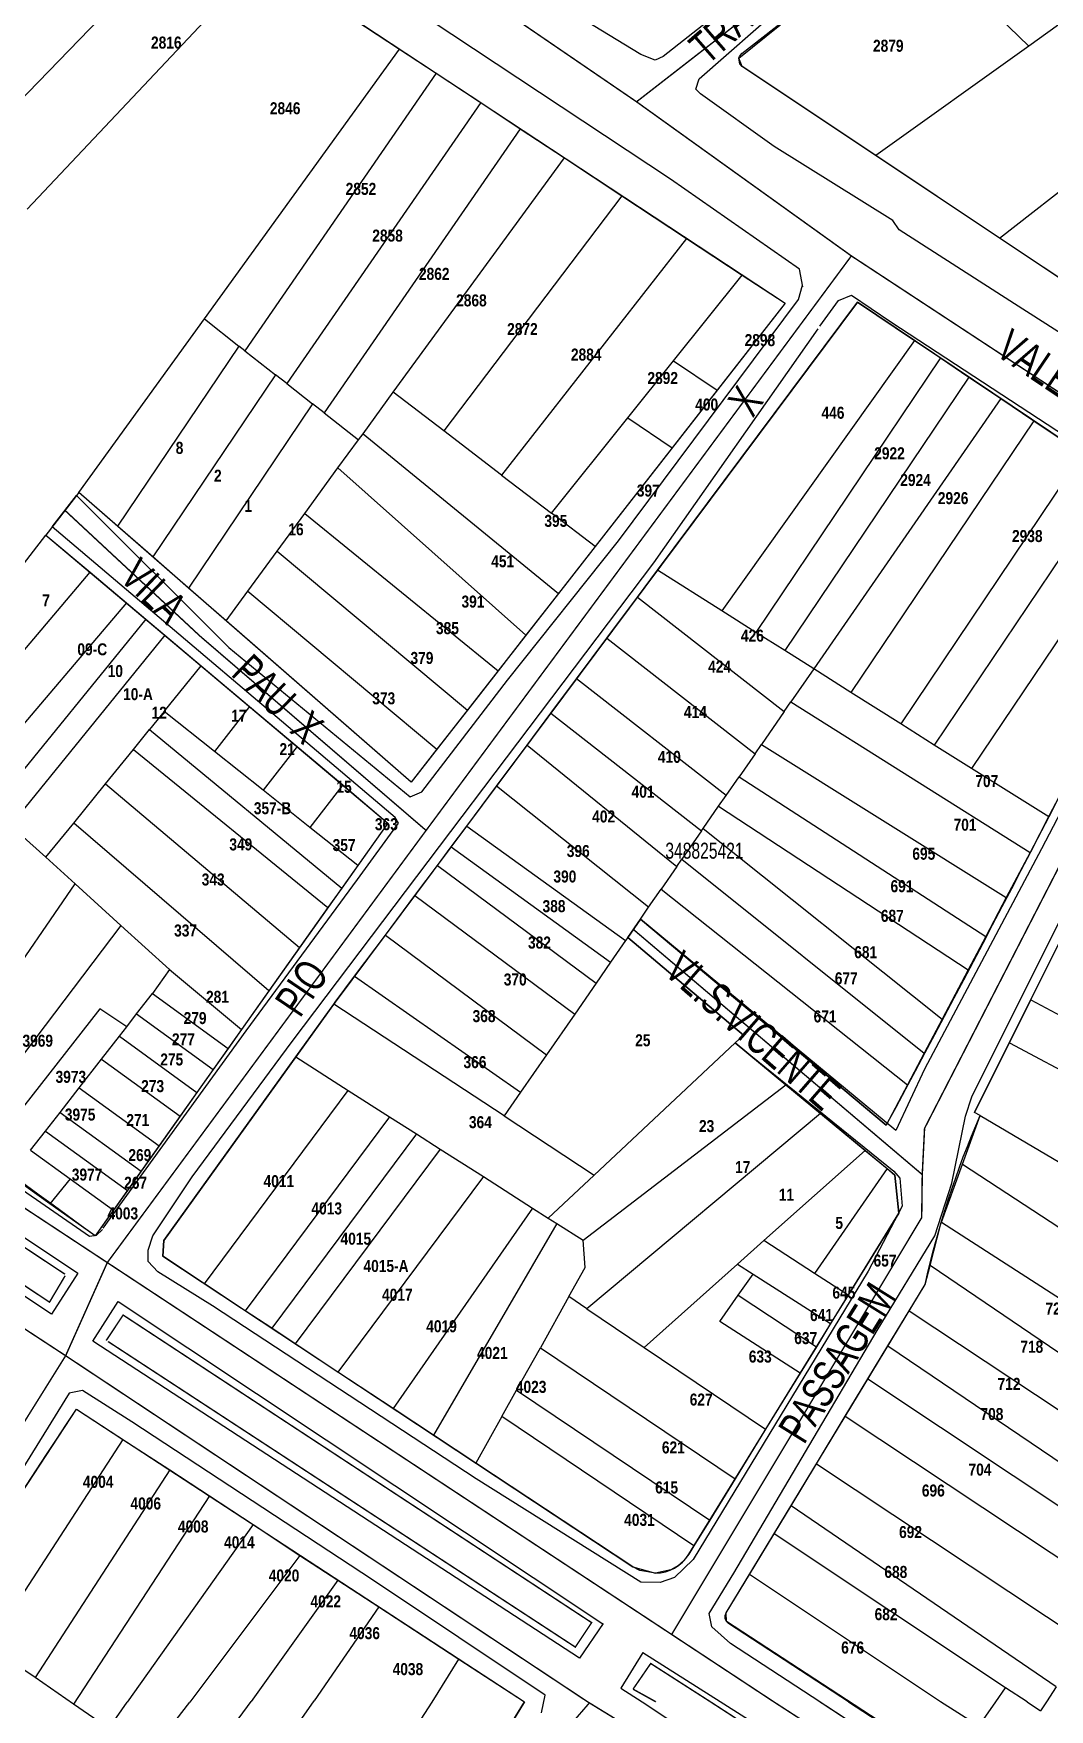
# Model space of a CAD drawing. Extents: x 203136 to 205923, y 4839890 to 4842982.
# Drawn here: x 205300.4 to 205427.4, y 4841048.4 to 4841258 of the extents above; entities that cross this region are included whole.
import ezdxf
from ezdxf.enums import TextEntityAlignment as Align

# ---------------------------------------------------------------- set-up
doc = ezdxf.new("R2010")
doc.units = 0
doc.header["$LTSCALE"] = 1.5
doc.header["$MEASUREMENT"] = 0
for name, color, linetype in [('CD_MALHA_LOTES', 40, 'CONTINUOUS'), ('CD_TXT_QUADRA', 7, 'CONTINUOUS'), ('HD-CANAIS', 7, 'CONTINUOUS'), ('RU-QUADRAS', 210, 'CONTINUOUS'), ('SV-EIXO-RUA-N-PAV', 6, 'CONTINUOUS'), ('SV-EIXO-RUA-PAV', 20, 'CONTINUOUS'), ('SV-RUA-NAO-PAV-S-GUIA-C-GUIA', 7, 'CONTINUOUS'), ('SV-RUA-PAVIM-S-GUIA-C-GUIA', 7, 'CONTINUOUS'), ('SV-TXT-RUA-N-PAV-S-GUIA-C-GUIA', 7, 'CONTINUOUS'), ('SV-TXT-RUA-PAV-S-GUIA-C-GUIA', 7, 'CONTINUOUS'), ('Th_NmrPort', 1, 'CONTINUOUS')]:
    doc.layers.add(name, color=color, linetype=linetype)
doc.styles.add('ARIAL', font='ARIAL.TTF')
doc.styles.get("Standard").update_dxf_attribs({"font": 'swisscbo.ttf'})

msp = doc.modelspace()

# ---------------------------------------------------------------- linework, layer by layer
at = {"layer": 'CD_MALHA_LOTES', "linetype": 'Continuous'}
for p, q in [((205320.98, 4841272.66), (205294.44, 4841245.25)), ((205388.95, 4841255.52), (205409.3, 4841271.5)), ((205424.86, 4841256.46), (205409.3, 4841271.5)), ((205329.04, 4841267.34), (205299.55, 4841236.05)), ((205329.04, 4841267.34), (205346.15, 4841256.06)), ((205434, 4841263.02), (205424.86, 4841256.46)), ((205321.72, 4841222.32), (205346.15, 4841256.06)), ((205346.15, 4841256.06), (205350.72, 4841253.05)), ((205388.59, 4841254.93), (205388.66, 4841255.15)), ((205388.66, 4841255.15), (205388.95, 4841255.52)), ((205424.86, 4841256.46), (205405.73, 4841242.75)), ((205350.72, 4841253.05), (205326.78, 4841218.35)), ((205350.72, 4841253.05), (205356.29, 4841249.38)), ((205388.7, 4841254.24), (205388.59, 4841254.93)), ((205389.02, 4841253.9), (205388.7, 4841254.24)), ((205405.73, 4841242.75), (205389.02, 4841253.9)), ((205421.19, 4841232.44), (205447.37, 4841252.87)), ((205356.29, 4841249.38), (205332.04, 4841214.23)), ((205356.29, 4841249.38), (205361.24, 4841246.12)), ((205361.24, 4841246.12), (205336.71, 4841210.57)), ((205361.24, 4841246.12), (205366.78, 4841242.46)), ((205345.36, 4841213.16), (205366.78, 4841242.46)), ((205366.78, 4841242.46), (205373.95, 4841237.73)), ((205421.19, 4841232.44), (205405.73, 4841242.75)), ((205373.95, 4841237.73), (205351.69, 4841208.31)), ((205373.95, 4841237.73), (205382.04, 4841232.4)), ((205382.04, 4841232.4), (205358.91, 4841202.78)), ((205382.04, 4841232.4), (205388.98, 4841227.82)), ((205436.06, 4841222.52), (205421.19, 4841232.44)), ((205380.4, 4841217.1), (205388.98, 4841227.82)), ((205388.98, 4841227.82), (205394.36, 4841224.28)), ((205378.41, 4841190.89), (205403.43, 4841224.43)), ((205394.36, 4841224.28), (205385.88, 4841213.41)), ((205403.43, 4841224.43), (205410.55, 4841219.64)), ((205306.01, 4841200.62), (205321.72, 4841222.32)), ((205321.72, 4841222.32), (205326.04, 4841218.93)), ((205410.55, 4841219.64), (205386.44, 4841185.82)), ((205410.55, 4841219.64), (205413.82, 4841217.44)), ((205326.04, 4841218.93), (205310.86, 4841196.4)), ((205326.78, 4841218.35), (205326.04, 4841218.93)), ((205326.78, 4841218.35), (205330.62, 4841215.34)), ((205413.82, 4841217.44), (205390.72, 4841183.11)), ((205413.82, 4841217.44), (205417.37, 4841215.05)), ((205330.62, 4841215.34), (205315.27, 4841192.56)), ((205332.04, 4841214.23), (205330.62, 4841215.34)), ((205374.7, 4841209.96), (205380.4, 4841217.1)), ((205380.4, 4841217.1), (205385.88, 4841213.41)), ((205332.04, 4841214.23), (205335.26, 4841211.71)), ((205341.57, 4841207.97), (205345.36, 4841213.16)), ((205351.69, 4841208.31), (205345.36, 4841213.16)), ((205385.88, 4841213.41), (205380.26, 4841206.22)), ((205417.37, 4841215.05), (205394.34, 4841180.83)), ((205417.37, 4841215.05), (205421.38, 4841212.36)), ((205335.26, 4841211.71), (205319.74, 4841188.66)), ((205336.71, 4841210.57), (205335.26, 4841211.71)), ((205421.38, 4841212.36), (205397.95, 4841178.54)), ((205421.38, 4841212.36), (205425.47, 4841209.6)), ((205336.71, 4841210.57), (205341.01, 4841207.2)), ((205365.14, 4841198.01), (205374.7, 4841209.96)), ((205374.7, 4841209.96), (205380.26, 4841206.22)), ((205425.47, 4841209.6), (205402.6, 4841175.61)), ((205425.47, 4841209.6), (205431.59, 4841205.49)), ((205338.44, 4841203.68), (205341.01, 4841207.2)), ((205341.01, 4841207.2), (205341.57, 4841207.97)), ((205341.57, 4841207.97), (205366.03, 4841187.99)), ((205358.91, 4841202.78), (205351.69, 4841208.31)), ((205380.26, 4841206.22), (205370.6, 4841193.84)), ((205431.59, 4841205.49), (205408.83, 4841171.67)), ((205334.28, 4841198), (205338.44, 4841203.68)), ((205338.44, 4841203.68), (205361.95, 4841182.77)), ((205358.91, 4841202.78), (205365.14, 4841198.01)), ((205435.7, 4841202.72), (205413.02, 4841169.02)), ((205306.01, 4841200.62), (205301.9, 4841195.29)), ((205310.86, 4841196.4), (205306.01, 4841200.62)), ((205440.28, 4841199.64), (205417.69, 4841166.07)), ((205315.27, 4841192.56), (205310.86, 4841196.4)), ((205330.83, 4841193.27), (205334.28, 4841198)), ((205334.28, 4841198), (205358.47, 4841178.31)), ((205370.6, 4841193.84), (205365.14, 4841198.01)), ((205297.97, 4841190.2), (205301.9, 4841195.29)), ((205301.9, 4841195.29), (205307.43, 4841190.63)), ((205444.88, 4841194.81), (205427.36, 4841160.06)), ((205319.74, 4841188.66), (205315.27, 4841192.56)), ((205327.17, 4841188.27), (205330.83, 4841193.27)), ((205330.83, 4841193.27), (205354.62, 4841173.38)), ((205370.6, 4841193.84), (205366.03, 4841187.99)), ((205288.74, 4841168.57), (205307.43, 4841190.63)), ((205307.43, 4841190.63), (205311.97, 4841186.81)), ((205375.9, 4841187.52), (205378.41, 4841190.89)), ((205386.44, 4841185.82), (205378.41, 4841190.89)), ((205324.46, 4841184.55), (205319.74, 4841188.66)), ((205324.46, 4841184.55), (205327.17, 4841188.27)), ((205327.17, 4841188.27), (205350.81, 4841168.5)), ((205366.03, 4841187.99), (205361.95, 4841182.77)), ((205311.97, 4841186.81), (205291.73, 4841163)), ((205311.97, 4841186.81), (205314.38, 4841184.78)), ((205372.07, 4841182.38), (205375.9, 4841187.52)), ((205375.9, 4841187.52), (205394.26, 4841173.22)), ((205314.38, 4841184.78), (205295.02, 4841160.91)), ((205314.38, 4841184.78), (205316.77, 4841182.77)), ((205347.61, 4841164.39), (205324.46, 4841184.55)), ((205390.72, 4841183.11), (205386.44, 4841185.82)), ((205316.77, 4841182.77), (205297.46, 4841158.97)), ((205316.77, 4841182.77), (205321.33, 4841178.93)), ((205361.95, 4841182.77), (205358.47, 4841178.31)), ((205368.28, 4841177.31), (205372.07, 4841182.38)), ((205372.07, 4841182.38), (205390.61, 4841167.94)), ((205394.34, 4841180.83), (205390.72, 4841183.11)), ((205397.95, 4841178.54), (205394.34, 4841180.83)), ((205316.71, 4841173.23), (205321.33, 4841178.93)), ((205321.33, 4841178.93), (205327.37, 4841173.85)), ((205358.47, 4841178.31), (205354.62, 4841173.38)), ((205397.95, 4841178.54), (205395.09, 4841174.41)), ((205402.6, 4841175.61), (205397.95, 4841178.54)), ((205365.07, 4841173), (205368.28, 4841177.31)), ((205387, 4841162.73), (205368.28, 4841177.31)), ((205408.83, 4841171.67), (205402.6, 4841175.61)), ((205327.37, 4841173.85), (205323.01, 4841168.21)), ((205327.37, 4841173.85), (205333.32, 4841168.84)), ((205354.62, 4841173.38), (205350.81, 4841168.5)), ((205394.26, 4841173.22), (205395.09, 4841174.41)), ((205395.09, 4841174.41), (205425.01, 4841155.6)), ((205316.71, 4841173.23), (205314.86, 4841170.95)), ((205323.01, 4841168.21), (205316.71, 4841173.23)), ((205362.09, 4841169.02), (205365.07, 4841173)), ((205365.07, 4841173), (205383.93, 4841158.3)), ((205394.26, 4841173.22), (205391.41, 4841169.1)), ((205413.02, 4841169.02), (205408.83, 4841171.67)), ((205312.84, 4841168.46), (205314.86, 4841170.95)), ((205314.86, 4841170.95), (205338.91, 4841151.12)), ((205390.61, 4841167.94), (205391.41, 4841169.1)), ((205391.41, 4841169.1), (205422.03, 4841149.94)), ((205309.36, 4841164.17), (205312.84, 4841168.46)), ((205312.84, 4841168.46), (205337.18, 4841148.69)), ((205329.09, 4841163.36), (205323.01, 4841168.21)), ((205333.32, 4841168.84), (205329.09, 4841163.36)), ((205333.32, 4841168.84), (205339.03, 4841164.03)), ((205350.81, 4841168.5), (205347.61, 4841164.39)), ((205358.26, 4841163.87), (205362.09, 4841169.02)), ((205362.09, 4841169.02), (205380.82, 4841153.81)), ((205390.61, 4841167.94), (205388.61, 4841165.05)), ((205417.69, 4841166.07), (205413.02, 4841169.02)), ((205387, 4841162.73), (205388.61, 4841165.05)), ((205388.61, 4841165.05), (205419.47, 4841145.07)), ((205427.36, 4841160.06), (205417.69, 4841166.07)), ((205305.38, 4841159.26), (205309.36, 4841164.17)), ((205309.36, 4841164.17), (205333.64, 4841143.7)), ((205334.93, 4841158.71), (205329.09, 4841163.36)), ((205339.03, 4841164.03), (205334.93, 4841158.71)), ((205339.03, 4841164.03), (205344.69, 4841159.27)), ((205354.54, 4841158.89), (205358.26, 4841163.87)), ((205377.3, 4841148.73), (205358.26, 4841163.87)), ((205384.14, 4841158.6), (205386.06, 4841161.38)), ((205386.06, 4841161.38), (205387, 4841162.73)), ((205386.06, 4841161.38), (205417.28, 4841140.92)), ((205297.46, 4841158.97), (205301.9, 4841154.98)), ((205301.9, 4841154.98), (205305.38, 4841159.26)), ((205329.79, 4841138.27), (205305.38, 4841159.26)), ((205340.91, 4841153.95), (205334.93, 4841158.71)), ((205344.69, 4841159.27), (205340.91, 4841153.95)), ((205352.59, 4841156.28), (205354.54, 4841158.89)), ((205354.54, 4841158.89), (205374.41, 4841144.56)), ((205383.93, 4841158.3), (205384.14, 4841158.6)), ((205384.14, 4841158.6), (205414.02, 4841134.74)), ((205427.36, 4841160.06), (205425.01, 4841155.6)), ((205383.93, 4841158.3), (205381.47, 4841154.74)), ((205301.9, 4841154.98), (205305.57, 4841151.65)), ((205350.87, 4841153.96), (205352.59, 4841156.28)), ((205352.59, 4841156.28), (205372.55, 4841141.87)), ((205380.82, 4841153.81), (205381.47, 4841154.74)), ((205381.47, 4841154.74), (205411.77, 4841130.46)), ((205425.01, 4841155.6), (205422.03, 4841149.94)), ((205340.91, 4841153.95), (205338.91, 4841151.12)), ((205348.06, 4841150.21), (205350.87, 4841153.96)), ((205350.87, 4841153.96), (205370.72, 4841139.23)), ((205380.82, 4841153.81), (205378.87, 4841150.99)), ((205286.07, 4841123.32), (205305.57, 4841151.65)), ((205305.57, 4841151.65), (205311.29, 4841146.46)), ((205338.91, 4841151.12), (205337.18, 4841148.69)), ((205344.37, 4841145.26), (205348.06, 4841150.21)), ((205348.06, 4841150.21), (205368.05, 4841135.37)), ((205377.3, 4841148.73), (205378.87, 4841150.99)), ((205378.87, 4841150.99), (205409.7, 4841126.52)), ((205337.18, 4841148.69), (205333.64, 4841143.7)), ((205376.28, 4841147.26), (205377.3, 4841148.73)), ((205422.03, 4841149.94), (205419.47, 4841145.07)), ((205311.29, 4841146.46), (205291.05, 4841119.76)), ((205317.38, 4841140.94), (205311.29, 4841146.46)), ((205376.28, 4841147.26), (205374.68, 4841144.94)), ((205407.03, 4841121.46), (205376.28, 4841147.26)), ((205340.52, 4841140.1), (205344.37, 4841145.26)), ((205344.37, 4841145.26), (205364.53, 4841130.29)), ((205374.41, 4841144.56), (205372.55, 4841141.87)), ((205374.68, 4841144.94), (205374.41, 4841144.56)), ((205374.68, 4841144.94), (205389.15, 4841132.74)), ((205419.47, 4841145.07), (205417.28, 4841140.92)), ((205333.64, 4841143.7), (205329.79, 4841138.27)), ((205372.55, 4841141.87), (205370.72, 4841139.23)), ((205425.1, 4841137.13), (205427.53, 4841141.98)), ((205317.38, 4841140.94), (205315.23, 4841137.93)), ((205317.38, 4841140.94), (205326.37, 4841133.44)), ((205338.09, 4841136.84), (205340.52, 4841140.1)), ((205340.52, 4841140.1), (205361.26, 4841125.58)), ((205417.28, 4841140.92), (205414.02, 4841134.74)), ((205313.25, 4841135.39), (205315.23, 4841137.93)), ((205315.23, 4841137.93), (205324.69, 4841131.07)), ((205329.79, 4841138.27), (205326.37, 4841133.44)), ((205370.72, 4841139.23), (205368.05, 4841135.37)), ((205308.65, 4841136.02), (205294.17, 4841117.53)), ((205312.01, 4841133.79), (205308.65, 4841136.02)), ((205333.17, 4841130), (205337.92, 4841136.6)), ((205337.92, 4841136.6), (205338.09, 4841136.84)), ((205359.22, 4841122.63), (205337.92, 4841136.6)), ((205422.43, 4841131.77), (205425.1, 4841137.13)), ((205425.1, 4841137.13), (205468.41, 4841114.09)), ((205311.09, 4841132.6), (205312.01, 4841133.79)), ((205312.01, 4841133.79), (205313.25, 4841135.39)), ((205313.25, 4841135.39), (205322.83, 4841128.45)), ((205326.37, 4841133.44), (205324.69, 4841131.07)), ((205368.05, 4841135.37), (205364.53, 4841130.29)), ((205414.02, 4841134.74), (205411.77, 4841130.46)), ((205308.86, 4841129.73), (205311.09, 4841132.6)), ((205311.09, 4841132.6), (205320.79, 4841125.57)), ((205388.12, 4841131.78), (205370.48, 4841115.23)), ((205389.15, 4841132.74), (205388.12, 4841131.78)), ((205388.12, 4841131.78), (205394.48, 4841126.51)), ((205418.08, 4841123.06), (205422.43, 4841131.77)), ((205422.43, 4841131.77), (205465.13, 4841108.95)), ((205306.07, 4841126.15), (205308.86, 4841129.73)), ((205308.86, 4841129.73), (205318.68, 4841122.6)), ((205316.64, 4841107.04), (205333.17, 4841130)), ((205324.69, 4841131.07), (205322.83, 4841128.45)), ((205333.17, 4841130), (205339.73, 4841125.82)), ((205364.53, 4841130.29), (205361.26, 4841125.58)), ((205411.77, 4841130.46), (205409.7, 4841126.52)), ((205322.83, 4841128.45), (205320.79, 4841125.57)), ((205303.67, 4841123.06), (205306.07, 4841126.15)), ((205306.07, 4841126.15), (205316.06, 4841118.9)), ((205320.79, 4841125.57), (205318.68, 4841122.6)), ((205321.72, 4841101.64), (205339.73, 4841125.82)), ((205339.73, 4841125.82), (205344.89, 4841122.52)), ((205361.26, 4841125.58), (205359.22, 4841122.63)), ((205369.1, 4841107.08), (205394.48, 4841126.51)), ((205394.48, 4841126.51), (205398.81, 4841122.93)), ((205409.7, 4841126.52), (205407.03, 4841121.46)), ((205301.86, 4841120.73), (205303.67, 4841123.06)), ((205303.67, 4841123.06), (205313.8, 4841115.71)), ((205418.77, 4841122.66), (205418.08, 4841123.06)), ((205318.68, 4841122.6), (205316.06, 4841118.9)), ((205344.89, 4841122.52), (205326.83, 4841098.26)), ((205344.89, 4841122.52), (205348.27, 4841120.37)), ((205359.22, 4841122.63), (205370.48, 4841115.23)), ((205398.81, 4841122.93), (205369.57, 4841098.51)), ((205398.81, 4841122.93), (205404.38, 4841118.32)), ((205416.56, 4841116.59), (205418.77, 4841122.66)), ((205418.77, 4841122.66), (205458.85, 4841099.03)), ((205299.99, 4841118.33), (205301.86, 4841120.73)), ((205301.86, 4841120.73), (205312.09, 4841113.3)), ((205316.06, 4841118.9), (205313.8, 4841115.71)), ((205348.27, 4841120.37), (205330.17, 4841096.06)), ((205348.27, 4841120.37), (205351.23, 4841118.48)), ((205299.99, 4841118.33), (205304.95, 4841114.74)), ((205351.23, 4841118.48), (205333.09, 4841094.13)), ((205351.23, 4841118.48), (205356.64, 4841115.03)), ((205391.72, 4841107.03), (205404.38, 4841118.32)), ((205404.38, 4841118.32), (205407.14, 4841116.03)), ((205302.4, 4841111.65), (205297.52, 4841115.14)), ((205304.95, 4841114.74), (205302.4, 4841111.65)), ((205304.95, 4841114.74), (205310.34, 4841110.83)), ((205313.8, 4841115.71), (205312.09, 4841113.3)), ((205356.64, 4841115.03), (205338.44, 4841090.59)), ((205356.64, 4841115.03), (205362.79, 4841111.1)), ((205370.48, 4841115.23), (205364.75, 4841109.85)), ((205407.14, 4841116.03), (205398.04, 4841102.92)), ((205407.14, 4841116.03), (205408.11, 4841115.23)), ((205408.11, 4841115.23), (205408.58, 4841110.48)), ((205413.93, 4841109.34), (205416.56, 4841116.59)), ((205416.56, 4841116.59), (205454.33, 4841091.89)), ((205312.09, 4841113.3), (205310.34, 4841110.83)), ((205308.06, 4841107.61), (205302.4, 4841111.65)), ((205310.34, 4841110.83), (205308.06, 4841107.61)), ((205362.79, 4841111.1), (205345.35, 4841086.03)), ((205362.79, 4841111.1), (205364.75, 4841109.85)), ((205408.58, 4841110.48), (205402.25, 4841100.19)), ((205365.83, 4841109.17), (205350.38, 4841082.71)), ((205364.75, 4841109.85), (205365.83, 4841109.17)), ((205365.83, 4841109.17), (205369.1, 4841107.08)), ((205412.5, 4841103.9), (205413.85, 4841109.13)), ((205413.85, 4841109.13), (205413.93, 4841109.34)), ((205413.93, 4841109.34), (205450.46, 4841085.78)), ((205316.52, 4841105.07), (205316.64, 4841107.04)), ((205369.35, 4841103.66), (205369.1, 4841107.08)), ((205391.72, 4841107.03), (205388.42, 4841104.08)), ((205398.04, 4841102.92), (205391.72, 4841107.03)), ((205321.72, 4841101.64), (205316.52, 4841105.07)), ((205376.75, 4841093.67), (205388.42, 4841104.08)), ((205388.42, 4841104.08), (205390.36, 4841102.85)), ((205367.32, 4841100.02), (205369.35, 4841103.66)), ((205388.52, 4841100.21), (205390.36, 4841102.85)), ((205390.36, 4841102.85), (205400.07, 4841096.65)), ((205402.25, 4841100.19), (205398.04, 4841102.92)), ((205411.89, 4841101.52), (205412.5, 4841103.9)), ((205447.08, 4841080.43), (205412.5, 4841103.9)), ((205326.83, 4841098.26), (205321.72, 4841101.64)), ((205367.32, 4841100.02), (205363.76, 4841093.63)), ((205369.57, 4841098.51), (205367.32, 4841100.02)), ((205386.22, 4841096.9), (205388.52, 4841100.21)), ((205388.52, 4841100.21), (205398.28, 4841093.74)), ((205402.25, 4841100.19), (205400.07, 4841096.65)), ((205409.89, 4841098.24), (205411.89, 4841101.52)), ((205330.17, 4841096.06), (205326.83, 4841098.26)), ((205369.57, 4841098.51), (205376.75, 4841093.67)), ((205407.24, 4841093.86), (205409.89, 4841098.24)), ((205409.89, 4841098.24), (205444.03, 4841075.61)), ((205333.09, 4841094.13), (205330.17, 4841096.06)), ((205396.24, 4841090.43), (205386.22, 4841096.9)), ((205400.07, 4841096.65), (205398.28, 4841093.74)), ((205338.44, 4841090.59), (205333.09, 4841094.13)), ((205360.79, 4841088.31), (205363.76, 4841093.63)), ((205363.76, 4841093.63), (205388.12, 4841077.22)), ((205376.75, 4841093.67), (205391.94, 4841083.44)), ((205398.28, 4841093.74), (205396.24, 4841090.43)), ((205404.74, 4841089.73), (205407.24, 4841093.86)), ((205407.24, 4841093.86), (205441.07, 4841070.93)), ((205345.35, 4841086.03), (205338.44, 4841090.59)), ((205396.24, 4841090.43), (205391.94, 4841083.44)), ((205401.9, 4841085.06), (205404.74, 4841089.73)), ((205404.74, 4841089.73), (205438.68, 4841067.15)), ((205358.95, 4841085.01), (205360.79, 4841088.31)), ((205360.79, 4841088.31), (205384.94, 4841072.05)), ((205288.84, 4841060.21), (205305.73, 4841085.96)), ((205305.73, 4841085.96), (205311.53, 4841082.17)), ((205350.38, 4841082.71), (205345.35, 4841086.03)), ((205358.95, 4841085.01), (205355.7, 4841079.19)), ((205382.96, 4841068.84), (205358.95, 4841085.01)), ((205391.94, 4841083.44), (205388.12, 4841077.22)), ((205398.3, 4841079.1), (205401.9, 4841085.06)), ((205401.9, 4841085.06), (205435.72, 4841062.61)), ((205311.53, 4841082.17), (205294.73, 4841056.26)), ((205311.53, 4841082.17), (205317.4, 4841078.34)), ((205355.7, 4841079.19), (205350.38, 4841082.71)), ((205375.31, 4841066.24), (205355.7, 4841079.19)), ((205395.11, 4841073.84), (205398.3, 4841079.1)), ((205398.3, 4841079.1), (205431.91, 4841056.79)), ((205317.4, 4841078.34), (205300.56, 4841052.36)), ((205317.4, 4841078.34), (205322.37, 4841075.09)), ((205388.12, 4841077.22), (205384.94, 4841072.05)), ((205322.37, 4841075.09), (205305.333632, 4841049.059967)), ((205322.37, 4841075.09), (205327.83, 4841071.51)), ((205392.99, 4841070.35), (205395.11, 4841073.84)), ((205428.27, 4841051.22), (205395.11, 4841073.84)), ((205327.83, 4841071.51), (205312.06, 4841049.28)), ((205327.83, 4841071.51), (205333.66, 4841067.63)), ((205384.94, 4841072.05), (205382.96, 4841068.84)), ((205382.96, 4841068.84), (205382.32, 4841067.8)), ((205389.9, 4841065.25), (205392.99, 4841070.35)), ((205421.94, 4841051.1), (205392.99, 4841070.35)), ((205333.66, 4841067.63), (205319.91, 4841049.28)), ((205333.66, 4841067.63), (205338.41, 4841064.57)), ((205380.96, 4841066.34), (205380.09, 4841065.85)), ((205381.72, 4841067), (205380.96, 4841066.34)), ((205382.32, 4841067.8), (205381.72, 4841067)), ((205338.41, 4841064.57), (205327.56, 4841049.37)), ((205338.41, 4841064.57), (205343.53, 4841061.22)), ((205376.19, 4841065.78), (205375.31, 4841066.24)), ((205378.15, 4841065.42), (205376.19, 4841065.78)), ((205380.09, 4841065.85), (205378.15, 4841065.42)), ((205387, 4841060.47), (205389.9, 4841065.25)), ((205413.83, 4841049.33), (205389.9, 4841065.25)), ((205343.53, 4841061.22), (205335.47, 4841049.44)), ((205343.53, 4841061.22), (205353.56, 4841054.69)), ((205386.87, 4841060.12), (205387, 4841060.47)), ((205386.88, 4841059.74), (205386.87, 4841060.12)), ((205387.02, 4841059.4), (205386.88, 4841059.74)), ((205387.29, 4841059.13), (205387.02, 4841059.4)), ((205402.31, 4841049.33), (205387.29, 4841059.13)), ((205300.56, 4841052.36), (205294.73, 4841056.26)), ((205350.24, 4841049.28), (205353.56, 4841054.69)), ((205353.56, 4841054.69), (205361.76, 4841049.33)), ((205305.333632, 4841049.059967), (205300.56, 4841052.36)), ((205420.72, 4841049.33), (205421.94, 4841051.1)), ((205424.64, 4841049.33), (205421.94, 4841051.1)), ((205428.27, 4841051.22), (205427.07, 4841049.33)), ((205345.47, 4841022.66), (205361.76, 4841049.33))]:
    msp.add_line(p, q, dxfattribs=at)
at = {"layer": 'CD_MALHA_LOTES', "linetype": 'Continuous', "flags": 128}
for points in [[(205309.76, 4841046), (205305.333632, 4841049.059967)], [(205309.76, 4841046), (205312.06, 4841049.28)], [(205314.77, 4841042.67), (205319.91, 4841049.28)], [(205320.07, 4841039.18), (205327.56, 4841049.37)], [(205325.72, 4841035.51), (205335.47, 4841049.44)], [(205336.67, 4841028.38), (205350.24, 4841049.28)], [(205402.31, 4841049.33), (205414.99, 4841041.06)], [(205418.61, 4841046.29), (205413.83, 4841049.33)], [(205418.61, 4841046.29), (205420.72, 4841049.33)], [(205424.64, 4841049.33), (205426.34, 4841048.21)], [(205427.07, 4841049.33), (205426.34, 4841048.21)]]:
    msp.add_lwpolyline(points, dxfattribs=at)
at = {"layer": 'CD_MALHA_LOTES', "linetype": 'Continuous'}
for p in [(205388.95, 4841255.52), (205317.38, 4841140.94)]:
    msp.add_point(p, dxfattribs=at)
at = {"layer": 'HD-CANAIS', "const_width": 0.18}
for points in [[(205304.31, 4841102.64), (205302.35, 4841099.33), (205246.05, 4841136.72), (205248.2, 4841140.01)], [(205248.2, 4841140.01), (205304.28, 4841102.83)], [(205309.67, 4841094.41), (205368.13, 4841056.18), (205370.17, 4841059.24), (205311.56, 4841097.72), (205309.45, 4841094.54)], [(205375.35, 4841050.92), (205377.56, 4841054.13), (205385.03, 4841049.34)], [(205378.2, 4841049.34), (205375.35, 4841050.92)]]:
    msp.add_lwpolyline(points, dxfattribs=at)
at = {"layer": 'HD-CANAIS', "linetype": 'Continuous', "const_width": 0.18}
msp.add_lwpolyline([(205385.03, 4841049.34), (205438.24, 4841014.84)], dxfattribs=at)
at = {"layer": 'RU-QUADRAS', "color": 6, "linetype": 'Continuous'}
msp.add_lwpolyline([(205388.59, 4841254.93), (205453.1, 4841306.89), (205485.72, 4841363.21), (205502.83, 4841351.95), (205503.02, 4841349.89), (205475.36, 4841292.66), (205479.36, 4841282.53), (205476.92, 4841281), (205482.43, 4841269.06), (205478.69, 4841266.66), (205485.87, 4841257.07), (205443.72, 4841217.4), (205389.02, 4841253.9)], close=True, dxfattribs=at)
for points in [[(205250.56, 4841146.53), (205257.46, 4841234.38, 0.0167439565), (205259.35, 4841312.56), (205261.77, 4841313.07, -0.0332403083), (205286.7, 4841295.26), (205394.36, 4841224.28), (205347.61, 4841164.39), (205306.01, 4841200.62), (205301.9, 4841195.29), (205344.69, 4841159.27), (205308.06, 4841107.61, 0.0207132607)], [(205407.03, 4841121.46, 0.00889324), (205444.88, 4841194.81), (205444.53, 4841196.78), (205403.43, 4841224.43), (205338.09, 4841136.84), (205316.64, 4841107.04), (205316.52, 4841105.07), (205375.31, 4841066.24), (205378.15, 4841065.42, 0.2577086981), (205382.32, 4841067.8), (205408.58, 4841110.48), (205408.11, 4841115.23), (205388.12, 4841131.78), (205389.15, 4841132.74), (205374.68, 4841144.94), (205376.28, 4841147.26)], [(205387.02, 4841059.4), (205387, 4841060.47), (205411.89, 4841101.52, -0.0483845513), (205418.77, 4841122.66), (205418.08, 4841123.06), (205451.32, 4841189.64), (205472.57, 4841178.64), (205473.82, 4841181.36), (205479.13, 4841178.59), (205478.02, 4841176.26), (205496.99, 4841165.38), (205518.26, 4841150.38), (205524.3, 4841144.64), (205505.74, 4841113.81), (205506.93, 4841113.08), (205488.2, 4841084.32, 0.0230305017), (205444.08, 4841022.16)], [(205227.17, 4840963.2, -0.0077699788), (205305.73, 4841085.96), (205361.76, 4841049.33), (205345.47, 4841022.66), (205283.25, 4840926.31)]]:
    msp.add_lwpolyline(points, format="xyb", close=True, dxfattribs=at)
at = {"layer": 'SV-EIXO-RUA-N-PAV', "const_width": 0.18, "flags": 128}
msp.add_lwpolyline([(205402.66, 4841230.21), (205349.46, 4841158.34), (205309.58, 4841104.28), (205304.37, 4841092.63), (205277.33, 4841049.34)], dxfattribs=at)
at = {"layer": 'SV-EIXO-RUA-PAV', "const_width": 0.18, "flags": 128}
for points in [[(204636.872014, 4841741.2499), (204782.35, 4841643.52), (204884.46, 4841576.03), (204891.55, 4841571.07), (204899.04, 4841566.14), (204906.75, 4841561.15), (205009.83, 4841492.19), (205040.85, 4841471.44), (205095.6, 4841434.8), (205178.37, 4841379.43), (205196.08, 4841367.87), (205255.08, 4841329.15), (205258.51, 4841326.9), (205359.87, 4841260.37), (205375.79, 4841249.49), (205402.66, 4841230.21), (205438.18, 4841206.88), (205451.31, 4841197.91), (205460.4, 4841191.7), (205505.68, 4841165.26), (205528.45, 4841147.48), (205532.36, 4841138.96)], [(205487.92, 4841373.18), (205451.64, 4841308.46), (205375.79, 4841249.49)], [(205108.81, 4841236.73), (205139.34, 4841216.7), (205180.02, 4841189.58), (205201.03, 4841175.57), (205231.18, 4841156.05), (205246.33, 4841145.97), (205309.58, 4841104.28), (205380.18, 4841057.76), (205392.95, 4841049.34)], [(205101.98, 4841226.46), (205171.93, 4841180.31), (205239.88, 4841134.88), (205304.37, 4841092.63), (205369.663471, 4841049.33899)], [(205304.28, 4841198.38), (205321.17, 4841182.66), (205349.46, 4841158.34)], [(205451.31, 4841197.91), (205411.82, 4841121.08), (205411.53, 4841115.29), (205411.46, 4841109.9), (205380.18, 4841057.76)], [(205411.53, 4841115.29), (205375.35, 4841145.99)]]:
    msp.add_lwpolyline(points, dxfattribs=at)
at = {"layer": 'SV-EIXO-RUA-PAV', "const_width": 0.18}
for points in [[(205369.826503, 4841049.127689), (205365.827692, 4841044.515207)], [(205369.663471, 4841049.33899), (205384.541642, 4841040.214486), (205439.916605, 4841005.222525), (205494.587474, 4840970.538856), (205509.544238, 4840968.12318)], [(205392.95, 4841049.34), (205445.690578, 4841015.193571), (205499.303374, 4840981.248794), (205509.544238, 4840968.12318)]]:
    msp.add_lwpolyline(points, dxfattribs=at)
at = {"layer": 'SV-RUA-NAO-PAV-S-GUIA-C-GUIA'}
for points in [[(205309.06, 4841108.57), (205326.95, 4841133.26), (205340.89, 4841152.2), (205346, 4841159.27), (205345.6, 4841159.97), (205302.68, 4841196.31), (205305.73, 4841200.25), (205324.78, 4841181.24), (205347.45, 4841162.54), (205348.94, 4841163.15), (205359.65, 4841177.15), (205373.55, 4841194.58), (205396.06, 4841224.74), (205396.53, 4841226.53)], [(205315.28, 4841107.63), (205320.21, 4841115), (205332.7, 4841131.95), (205377.93, 4841191.83), (205398.49, 4841221.09)], [(205304.8, 4841087.93), (205298.47, 4841077.7), (205283.97, 4841054.61), (205280.57, 4841049.34)]]:
    msp.add_lwpolyline(points, dxfattribs=at)
at = {"layer": 'SV-RUA-PAVIM-S-GUIA-C-GUIA'}
for points in [[(205455.98, 4841387.49), (205481.63, 4841370.81), (205482.7, 4841369.41), (205482.48, 4841367.85), (205481.72, 4841365.59), (205467.2, 4841340.48), (205452.79, 4841315.18), (205449.35, 4841309.31), (205422.14, 4841288.6), (205392.79, 4841265.95), (205379.1, 4841255.15), (205378.13, 4841254.7), (205376.31, 4841255.4), (205364.41, 4841262.71), (205363.88, 4841263.62), (205364.15, 4841264.59), (205366.36, 4841268.15), (205381.94, 4841290.81), (205408.12, 4841326.18), (205429, 4841354.12), (205452, 4841385.11), (205453.37, 4841386.85), (205455.04, 4841387.34), (205456.2, 4841387.39)], [(205396.58, 4841226.36), (205396.19, 4841228.57), (205380.03, 4841239.81), (205349.97, 4841259.68), (205323.41, 4841277.2), (205279.73, 4841305.42), (205260.34, 4841317.97), (205257.95, 4841319.39), (205257.18, 4841319.52), (205257.3, 4841318.6), (205257.13, 4841291.47), (205256.5, 4841246.7), (205251.95, 4841176.66), (205250.68, 4841151.22), (205249.98, 4841150.82), (205248.85, 4841147.8), (205249.05, 4841146.55), (205259.36, 4841139.63), (205284.47, 4841123.4), (205307.36, 4841107.58), (205308.21, 4841107.72), (205308.99, 4841108.43)], [(205442.79, 4841214.34), (205440.98, 4841213.81), (205438.86, 4841214.13), (205423.05, 4841224.22), (205408.65, 4841233.47), (205407.84, 4841234.65), (205393.02, 4841243.88), (205383.77, 4841250.47), (205383.2, 4841251.08), (205383.62, 4841252.37), (205394.07, 4841261.53)], [(205398.71, 4841221.44), (205401.06, 4841224.64), (205402.68, 4841225.28), (205407.59, 4841221.96), (205432.97, 4841205.37)], [(205398.72, 4841049.34), (205387.55, 4841056.65), (205385.21, 4841058.71), (205384.89, 4841060.38), (205387.97, 4841065.45), (205405.88, 4841095.8), (205413.12, 4841107.62), (205415.22, 4841114.2), (205416.94, 4841122.61), (205417.73, 4841125), (205428.98, 4841147.57), (205439.29, 4841167.59), (205449.18, 4841187.41), (205450.72, 4841190.5), (205451.8, 4841191.84), (205452.72, 4841191.83), (205465.32, 4841185.19), (205480.67, 4841176.46), (205500, 4841165.03), (205513.36, 4841156.54), (205516.79, 4841154.46), (205521.16, 4841150.77), (205524.25, 4841147.15)], [(205442.57, 4841186.93), (205426.44, 4841156.02), (205411.81, 4841128.47), (205408.23, 4841120.81), (205376.28, 4841147.26), (205374.68, 4841144.94), (205389.15, 4841132.74), (205388.12, 4841131.78), (205407.98, 4841115.7), (205408.73, 4841114.86), (205409.03, 4841111.34), (205404.78, 4841103.19), (205382.89, 4841067.12), (205380.52, 4841064.87), (205378.73, 4841064.27), (205376.34, 4841064.29), (205355.73, 4841077.24), (205322.72, 4841098.89), (205315.9, 4841103.13), (205314.71, 4841104.43), (205314.68, 4841105.84), (205315.28, 4841107.63)], [(205244.49, 4841136.37), (205247.97, 4841141.65), (205305.9, 4841102.95), (205302.6, 4841097.83), (205244.47, 4841136.44)], [(205371.6, 4841059.12), (205368.66, 4841054.78), (205307.75, 4841094.47), (205310.93, 4841099.4), (205371.56, 4841059.1)], [(205363.89, 4841047.95), (205364.37, 4841050.16), (205342.74, 4841064.58), (205312.66, 4841084.37), (205306.46, 4841088.29), (205304.8, 4841087.93)], [(205376.57, 4841055.52), (205373.81, 4841051.05), (205376.48, 4841049.34)], [(205386.26, 4841049.34), (205376.58, 4841055.46)]]:
    msp.add_lwpolyline(points, dxfattribs=at)
at = {"layer": 'SV-RUA-PAVIM-S-GUIA-C-GUIA', "linetype": 'Continuous'}
msp.add_lwpolyline([(205376.48, 4841049.34), (205405.06, 4841030.41), (205435.68, 4841011.01), (205437.1, 4841010.26), (205438.82, 4841010.22), (205440.32, 4841011.24), (205440.81, 4841012.71), (205440.59, 4841014.12), (205439.38, 4841015.58), (205386.26, 4841049.34)], dxfattribs=at)
at = {"layer": 'SV-RUA-PAVIM-S-GUIA-C-GUIA', "linetype": 'Continuous', "const_width": 0.18}
msp.add_lwpolyline([(205398.72, 4841049.34), (205441.09, 4841021.57), (205441.84, 4841021.05), (205443.07, 4841020.66), (205444.3, 4841020.52), (205445.48, 4841020.71), (205446.21, 4841021.35), (205446.76, 4841022.18)], dxfattribs=at)

# ---------------------------------------------------------------- texts
at = {"layer": 'CD_TXT_QUADRA', "linetype": 'Continuous', "style": 'ARIAL', "width": 0.7}
msp.add_text('348825421', height=2, dxfattribs=at).set_placement((205379.39, 4841154.81))
at = {"layer": 'SV-TXT-RUA-N-PAV-S-GUIA-C-GUIA', "style": 'ARIAL', "width": 0.7}
for s, p in [('X', (205390.33, 4841209.86)), ('PIO', (205333.68, 4841134.78))]:
    msp.add_text(s, height=4, rotation=56, dxfattribs=at).set_placement(p)
at = {"layer": 'SV-TXT-RUA-PAV-S-GUIA-C-GUIA', "style": 'ARIAL', "width": 0.7}
for s, rotation, p in [('TRAVESSA', 41, (205384.65, 4841254.02)), ('VALENTINAS', 326, (205420.48, 4841217.93)), ('VILA', 316, (205310.957583, 4841189.805092)), ('PAU  X', 316, (205324.929851, 4841177.8087)), ('VL.S.VICENTE', 319, (205379.04, 4841140.48)), ('PASSAGEM', 58, (205396.736893, 4841081.402777))]:
    msp.add_text(s, height=4, rotation=rotation, dxfattribs=at).set_placement(p)
at = {"layer": 'Th_NmrPort', "color": 1}
for s, p in [('2816', (205315.048554, 4841256.897271)), ('2879', (205405.368554, 4841256.497271)), ('2846', (205329.918554, 4841248.677271)), ('2852', (205339.398554, 4841238.597271)), ('2858', (205342.728554, 4841232.747271)), ('2862', (205348.568554, 4841227.967271)), ('2868', (205353.218554, 4841224.647271)), ('2872', (205359.598554, 4841221.057271)), ('2898', (205389.308554, 4841219.677271)), ('2884', (205367.578554, 4841217.867271)), ('2892', (205377.148554, 4841214.937271)), ('400', (205383.128554, 4841211.617271)), ('446', (205398.928554, 4841210.587271)), ('8', (205318.138554, 4841206.197271)), ('2922', (205405.518554, 4841205.517271)), ('2', (205322.928554, 4841202.717271)), ('2924', (205408.778554, 4841202.177271)), ('397', (205375.818554, 4841200.857271)), ('2926', (205413.478554, 4841199.907271)), ('1', (205326.718554, 4841198.937271)), ('16', (205332.228554, 4841196.007271)), ('395', (205364.258554, 4841197.067271)), ('2938', (205422.758554, 4841195.167271)), ('451', (205357.608554, 4841192.017271)), ('7', (205301.438554, 4841187.107271)), ('391', (205353.888554, 4841186.967271)), ('385', (205350.698554, 4841183.647271)), ('09-C', (205305.838554, 4841180.997271)), ('426', (205388.848554, 4841182.707271)), ('379', (205347.508554, 4841179.917271)), ('424', (205384.748554, 4841178.837271)), ('10', (205309.628554, 4841178.287271)), ('10-A', (205311.558554, 4841175.387271)), ('373', (205342.728554, 4841174.867271)), ('12', (205315.118554, 4841173.067271)), ('17', (205325.088554, 4841172.687271)), ('414', (205381.718554, 4841173.157271)), ('21', (205331.118554, 4841168.507271)), ('410', (205378.458554, 4841167.547271)), ('707', (205418.168554, 4841164.517271)), ('15', (205338.238554, 4841163.797271)), ('401', (205375.168554, 4841163.187271)), ('357-B', (205327.908554, 4841161.117271)), ('402', (205370.238554, 4841160.087271)), ('363', (205343.058554, 4841159.117271)), ('701', (205415.448554, 4841159.057271)), ('349', (205324.848554, 4841156.597271)), ('357', (205337.768554, 4841156.517271)), ('396', (205367.058554, 4841155.767271)), ('695', (205410.288554, 4841155.427271)), ('343', (205321.388554, 4841152.207271)), ('390', (205365.388554, 4841152.577271)), ('691', (205407.558554, 4841151.367271)), ('388', (205364.028554, 4841148.867271)), ('687', (205406.348554, 4841147.657271)), ('337', (205317.938554, 4841145.827271)), ('382', (205362.208554, 4841144.317271)), ('681', (205403.018554, 4841143.107271)), ('370', (205359.178554, 4841139.697271)), ('677', (205400.588554, 4841139.847271)), ('281', (205321.928554, 4841137.527271)), ('279', (205319.128554, 4841134.867271)), ('368', (205355.278554, 4841135.117271)), ('671', (205397.938554, 4841135.077271)), ('3969', (205298.968554, 4841132.037271)), ('277', (205317.668554, 4841132.207271)), ('25', (205375.618554, 4841132.087271)), ('275', (205316.208554, 4841129.687271)), ('366', (205354.138554, 4841129.357271)), ('3973', (205303.108554, 4841127.517271)), ('273', (205313.818554, 4841126.357271)), ('3975', (205304.268554, 4841122.797271)), ('271', (205311.958554, 4841122.107271)), ('364', (205354.818554, 4841121.847271)), ('23', (205383.598554, 4841121.357271)), ('269', (205312.218554, 4841117.727271)), ('17', (205388.108554, 4841116.227271)), ('3977', (205305.138554, 4841115.287271)), ('267', (205311.688554, 4841114.267271)), ('4011', (205329.128554, 4841114.467271)), ('11', (205393.578554, 4841112.767271)), ('4003', (205309.608554, 4841110.437271)), ('4013', (205335.118554, 4841111.057271)), ('5', (205400.658554, 4841109.237271)), ('4015', (205338.758554, 4841107.267271)), ('4015-A', (205341.628554, 4841103.857271)), ('657', (205405.438554, 4841104.537271)), ('4017', (205343.948554, 4841100.257271)), ('645', (205400.288554, 4841100.517271)), ('641', (205397.488554, 4841097.717271)), ('724', (205426.948554, 4841098.527271)), ('4019', (205349.478554, 4841096.317271)), ('4021', (205355.838554, 4841092.977271)), ('637', (205395.518554, 4841094.837271)), ('718', (205423.798554, 4841093.747271)), ('633', (205389.828554, 4841092.527271)), ('4023', (205360.688554, 4841088.737271)), ('712', (205420.948554, 4841089.107271)), ('627', (205382.438554, 4841087.147271)), ('708', (205418.808554, 4841085.337271)), ('621', (205378.958554, 4841081.157271)), ('704', (205417.318554, 4841078.387271)), ('4004', (205306.528554, 4841076.857271)), ('615', (205378.118554, 4841076.147271)), ('4006', (205312.478554, 4841074.147271)), ('696', (205411.478554, 4841075.767271)), ('4031', (205374.238554, 4841072.097271)), ('4008', (205318.418554, 4841071.267271)), ('692', (205408.628554, 4841070.577271)), ('4014', (205324.188554, 4841069.287271)), ('688', (205406.788554, 4841065.587271)), ('4020', (205329.778554, 4841065.137271)), ('4022', (205334.998554, 4841061.897271)), ('682', (205405.568554, 4841060.297271)), ('4036', (205339.868554, 4841057.927271)), ('676', (205401.388554, 4841056.127271)), ('4038', (205345.278554, 4841053.427271))]:
    msp.add_text(s, height=1.5, dxfattribs=at).set_placement(p, align=Align.MIDDLE_LEFT)

doc.saveas('drawing.dxf')
